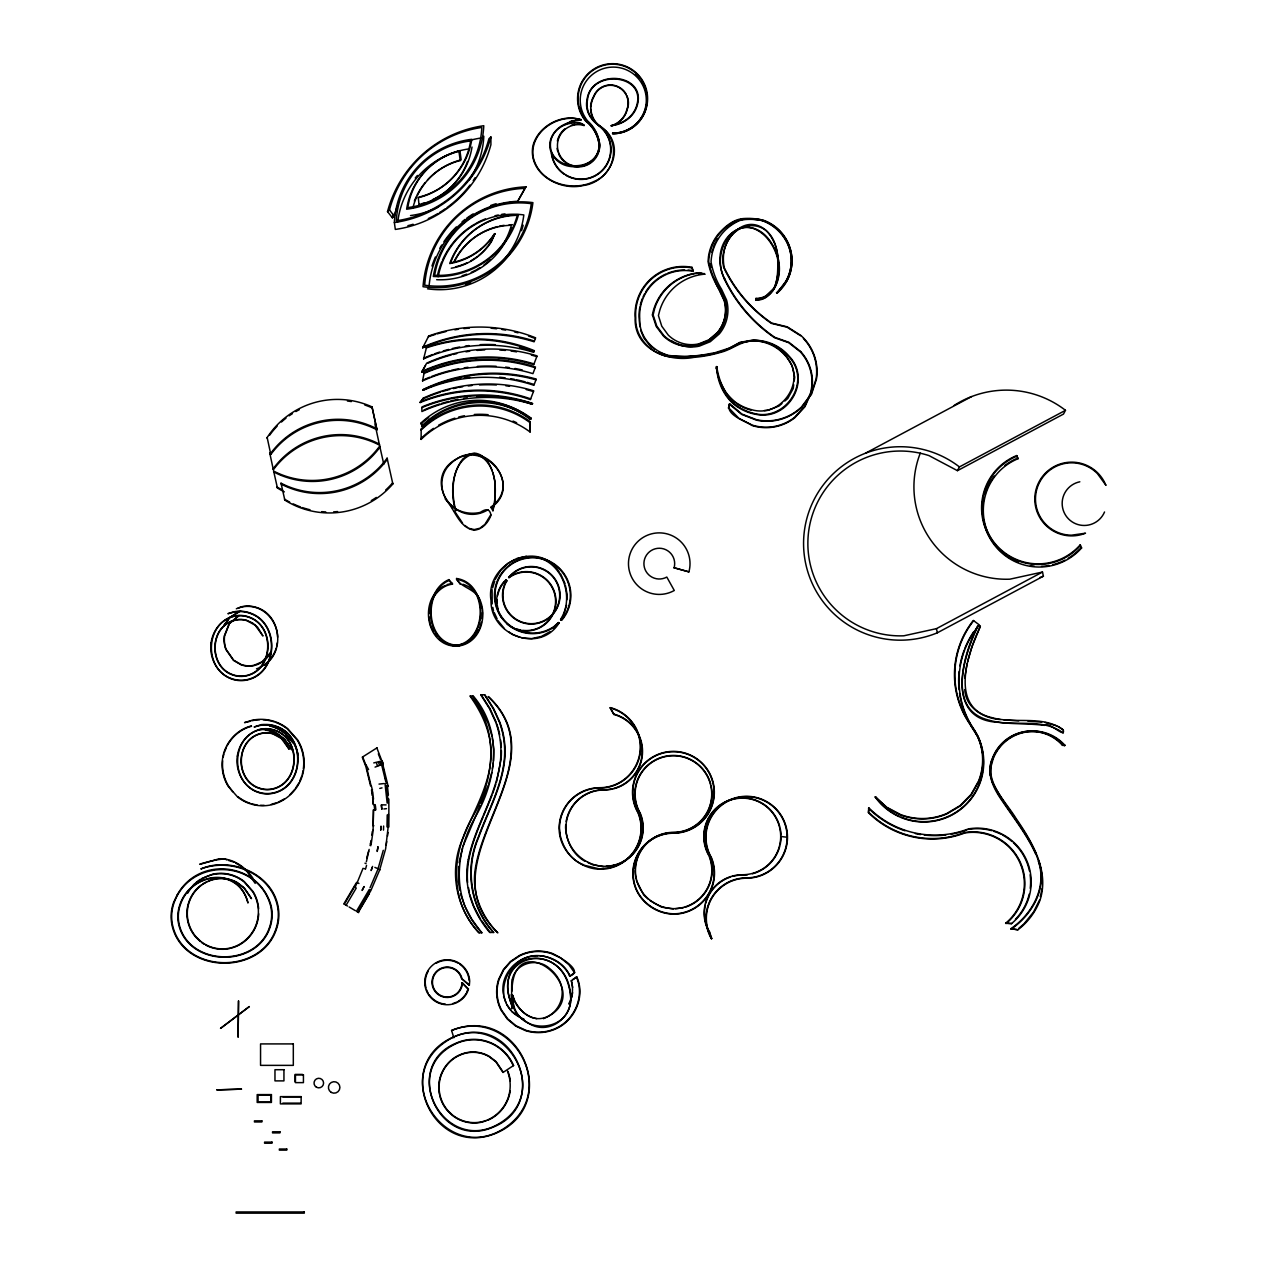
<?xml version="1.0" encoding="UTF-8"?>
<svg xmlns="http://www.w3.org/2000/svg" width="1277" height="1277" viewBox="0 0 1277 1277"><rect width="100%" height="100%" fill="white"/><g stroke="black" fill="none" stroke-linecap="round" stroke-linejoin="round"><path stroke-width="1.5" d="M1005.653 923.223L1011.528 923.574L1005.653 923.223A51.288 51.288 0 0 0 964.694 833.019A90.539 90.539 0 0 1 868.456 812.683L868.807 807.862A93.7 93.7 0 0 0 968.445 828.885A53.842 53.842 0 0 1 1011.528 923.59M725.128 350.265L740.883 342.507L753.574 340.257A45.796 45.796 0 0 1 788.994 356.06C811.885 379.604 788.978 420.149 757.181 414.578A47.983 47.983 0 0 1 739.798 408.321C725.144 400.164 716.748 382.062 716.748 366.563C718.951 381.456 725.352 396.939 739.128 404.554A45.19 45.19 0 0 0 751.179 409.566C781.843 419.095 808.405 379.269 785.243 355.644A43.035 43.035 0 0 0 751.977 340.799L740.053 342.906L729.853 348.509M373.092 829.906L373.491 809.969M373.187 824.511L373.459 809.73M383.483 830.098L383.627 826.043M387.218 814.965L386.995 826.857L388.16 826.953L388.384 814.151M493.545 761.044L493.784 749.152L492.379 738.537M429.072 613.519L431.003 602.983M482.067 618.834L482.403 612.417M566.844 599.855L567.132 594.412L565.44 585.489M492.108 589.655L492.188 603.925M990.361 775.634L990.904 767.03L993.203 758.65A42.54 42.54 0 0 1 1064.619 745.752M462.322 982.763L462.114 985.413A15.228 15.228 0 0 1 439.16 995.166A15.228 15.228 0 0 1 437.851 970.249A15.228 15.228 0 0 1 461.699 977.543L461.971 978.948L469.345 985.221L469.681 981.087A22.475 22.475 0 0 0 438.442 961.549A22.475 22.475 0 0 0 430.78 997.576A22.475 22.475 0 0 0 467.254 992.468L468.467 989.037L462.322 982.763L461.492 986.083A14.781 14.781 0 0 1 438.745 994.352A14.781 14.781 0 0 1 438.745 970.153A14.781 14.781 0 0 1 461.492 978.421L469.345 985.221M531.072 419.239A83.835 83.835 0 0 0 422.096 426.646L421.187 422.831A83.723 83.723 0 0 1 530.178 418.297L531.152 418.202L530.083 419.335A83.723 83.723 0 0 0 494.454 402.925M421.187 429.072L421.107 430.094A83.835 83.835 0 0 1 530.083 422.687L530.178 421.649A83.835 83.835 0 0 0 421.187 429.072L421.107 439.4A83.835 83.835 0 0 1 530.083 431.993L530.178 421.649M421.107 439.4L421.187 438.378A83.835 83.835 0 0 1 433.478 428.386M422.096 426.646L421.187 422.831M530.083 419.335L530.178 418.297M794.214 380.945L794.709 377.162L792.091 365.685L785.674 355.277A43.626 43.626 0 0 0 751.961 340.225L739.862 342.364L729.614 347.983L715.248 352.628L700.131 355.453L684.584 356.395A131.659 131.659 0 0 1 668.893 355.453C652.563 351.383 638.851 336.378 639.745 318.995A45.126 45.126 0 0 1 693.188 271.315L691.942 267.308A47.967 47.967 0 0 0 635.164 317.989C633.855 348.781 667.663 362.476 693.81 357.384C702.797 356.634 711.704 354.99 720.34 352.436C732.024 349.738 741.123 340.688 753.59 340.863A45.19 45.19 0 0 1 788.532 356.443C812.842 381.264 784.956 423.07 752.76 413.062A47.441 47.441 0 0 1 740.101 407.81C725.176 399.605 718.759 382.653 716.189 366.707M693.188 271.315L691.942 267.308M511.438 1001.216L511.502 1004.568C489.634 946.896 569.079 941.516 570.643 997.034C572.128 1017.434 549.876 1034.29 531.056 1024.665C523.043 1020.1 513.194 1013.459 513.003 1003.275C512.843 997.05 511.023 990.122 514.807 1001.12C538.862 1044.762 584.579 996.587 549.302 968.269C537.154 957.239 515.493 962.954 512.253 979.603C510.72 978.15 512.731 1034.242 511.295 994.496M458.651 866.444L458.331 881.721L459.832 890.261M459.145 862.709L462.402 848.024M793.719 384.728L793.225 388.511L787.797 398.488L784.86 401.01M370.442 844.145L370.969 840.537M371.783 835.11L372.309 831.503M371.128 844.336L373.251 829.906M388.16 826.953L385.638 848.806L380.147 868.264M386.181 845.182L386.708 841.543M387.522 836.1L388.048 832.46M492.347 768.722L493.241 762.96M964.694 677.943L967.04 663.673M422.559 380.913L424.156 372.772A156.608 156.608 0 0 1 535.478 367.01L532.94 373.65A155.411 155.411 0 0 0 422.559 380.913L422.847 380.179M724.41 279.104C704.393 234.345 756.91 202.644 776.608 253.453C782.354 268.505 779.561 288.586 765.274 297.86A18.979 18.979 0 0 1 755.761 300.271L756.016 298.403A19.586 19.586 0 0 0 765.849 295.897L773.623 288.554M571.633 997.784L572.639 992.628M755.761 300.271L756.016 298.403M276.614 646.29L277.38 642.714M492.667 510.305C497.902 491.358 497.088 459.64 474.134 453.686C451.164 459.912 450.478 491.693 455.841 510.704M1040.26 896.773L1042.208 888.345M492.906 510.72L494.997 501.813L495.189 483.52M800.615 351.494A44.95 44.95 0 0 1 810.991 393.108L804.957 406.724L794.821 417.739A46.642 46.626 0 0 1 752.073 425.528C745.576 421.075 724.666 414.738 729.63 403.803L741.889 414.067L756.814 419.814A49.947 49.947 0 0 0 801.525 406.932L811.134 394.114L816.099 378.95A48.127 48.127 0 0 0 803.425 338.501M654.415 309.529L653.122 314.94L656.809 326.146L663.912 335.612A36.905 36.905 0 0 0 697.034 345.029L708.081 340.736L717.115 333.137A35.708 35.708 0 0 0 724.267 299.872L719.111 289.161A76.859 76.859 0 0 1 708.033 261.482L708.496 256.501A46.674 46.674 0 0 1 718.233 234.138C724.666 226.811 733.094 219.405 743.214 218.575A66.212 66.212 0 0 1 757.325 219.053C774.101 221.703 787.67 236.213 791.117 252.591A41.774 41.774 0 0 1 786.488 281.594L776.911 293.071L785.898 281.275A41.151 41.151 0 0 0 790.463 252.718C787.414 237.873 776.097 225.438 761.842 220.506A65.59 65.59 0 0 0 743.262 219.229C733.333 220.043 725.081 227.354 718.743 234.521A46.004 46.004 0 0 0 708.703 261.45A76.173 76.173 0 0 0 719.717 288.857L724.921 299.696A36.347 36.347 0 0 1 717.642 333.568L708.432 341.294L697.178 345.668A37.592 37.592 0 0 1 663.449 336.074L656.202 326.449L652.467 315.036M728.369 408.145L729.63 403.803M423.597 358.901L426.566 347.184A151.484 151.484 0 0 1 534.345 350.696L533.706 352.356A154.964 154.964 0 0 0 423.597 358.901L423.884 358.151A154.964 154.964 0 0 1 432.568 354.559M496.482 782.258L501.079 759.145A84.697 84.697 0 0 0 501.414 750.557M488.724 783.727L491.757 772.553M366.691 858.064L368.654 851.136M366.371 861.799L369.149 849.397M365.557 868.983L366.563 865.407M372.23 867.402L371.112 870.547L372.581 866.413M383.276 850.322L377.88 869.398L370.043 887.738M479.769 628.076L481.429 622.346M967.599 661.773L972.052 646.513L980.369 626.321C967.551 653.233 949.05 707.841 991.718 717.578C1014.96 724.378 1042.926 714.593 1063.262 729.933C1065.641 739.096 1049.455 721.409 1044.49 725.368C1029.214 723.405 1013.715 724.251 998.422 722.335C945.012 720.052 961.9 656.985 977.512 626.177L980.002 626.177M492.619 587.947L494.694 581.131M566.557 605.314L563.412 615.674L560.906 619.872M492.699 793.48L495.843 784.126M463.04 846.22L480.232 805.388M488.069 785.547L480.998 803.6M422.671 347.823L428.721 335.995A150.191 150.191 0 0 1 535.622 337.83L534.105 341.789A156.784 156.784 0 0 0 422.671 347.823L422.958 347.073A156.784 156.784 0 0 1 534.393 341.039M428.721 335.995L428.433 336.729A150.191 150.191 0 0 1 435.345 334.43M426.566 347.184L426.279 347.919A151.484 151.484 0 0 1 534.057 351.446M421.745 372.102L426.694 363.147A155.411 155.411 0 0 1 537.074 355.884L533.722 364.663A157.646 157.646 0 0 0 421.745 372.102L425.464 365.541M424.156 372.772L423.868 373.507A156.608 156.608 0 0 1 535.191 367.76M535.989 379.812A159.609 159.609 0 0 0 422.847 390.283L424.89 388.926A153.639 153.639 0 0 1 451.451 380.338M422.847 390.283L424.89 388.926M420.133 402.542L423.357 398.105A155.411 155.411 0 0 1 533.738 390.842L530.386 399.621A154.932 154.932 0 0 0 420.133 402.542L423.357 398.105M421.889 407.571L422.176 406.836A155.14 155.14 0 0 1 532.557 403.548L532.27 404.282A155.411 155.411 0 0 0 421.889 411.545L421.889 407.571A155.14 155.14 0 0 1 532.27 404.282M276.247 648.077C273.661 656.474 267.691 663.801 259.63 667.424M980.369 626.321L977.879 626.321C964.678 654.047 945.618 710.299 989.579 720.308C1013.507 727.315 1042.319 717.243 1063.262 733.046M491.98 795.316L483.76 815.508M774.676 287.548C780.949 268.936 780.407 245.024 765.961 230.291C742.623 210.753 717.419 244.37 723.804 267.627A140.709 140.709 0 0 0 771.42 323.384L787.111 327.215L800.583 335.739M299.616 781.253L301.739 776.129M466.855 991.846L468.02 989.037L461.939 982.763M710.092 815.891A38.294 38.294 0 0 1 775.969 818.03A38.294 38.294 0 0 1 742.4 874.745A38.294 38.294 0 0 0 709.246 932.178L711.401 938.723A40.593 40.593 0 0 1 746.55 877.842A40.593 40.593 0 0 0 786.52 830.21A40.593 40.593 0 0 0 732.663 799.115A40.593 40.593 0 0 0 711.401 857.537A40.976 40.976 0 0 1 683.881 912.863C662.875 918.498 639.745 904.962 634.222 883.971A40.593 40.593 0 0 1 673.426 832.891A40.593 40.593 0 0 0 713.396 785.243A40.593 40.593 0 0 0 659.539 754.164A40.593 40.593 0 0 0 638.277 812.587A40.976 40.976 0 0 1 610.757 867.913C585.664 874.809 559.134 854.233 559.118 828.278A40.593 40.593 0 0 1 599.711 787.701A40.593 40.593 0 0 0 610.214 707.905L613.902 714.13A38.597 38.597 0 0 1 603.909 790.016A37.975 37.975 0 0 0 565.903 827.991C565.95 852.254 590.74 871.505 614.221 865.072M613.774 788.404A38.294 38.294 0 0 0 613.774 714.434L613.902 714.13M224.417 752.281L226.412 747.492M482.993 817.344C474.198 837.904 465.69 859.724 467.605 882.519M488.756 244.976A57.657 57.657 0 0 0 491.022 241.672L494.917 233.627L491.485 241.576A59.444 59.444 0 0 1 451.244 268.218M490.783 514.807L484.877 524.448L481.03 527.305M355.118 887.451L357.113 882.423M357.241 882.487L363.051 868.28M363.961 886.749L362.093 890.436L364.089 886.525M379.652 870.02L370.889 890.532L358.055 912.257M583.174 864.992L599.216 868.871L610.677 867.578A40.625 40.625 0 0 0 637.941 812.699A40.928 40.928 0 0 1 659.443 753.829A40.928 40.928 0 0 1 713.715 785.179A40.928 40.928 0 0 1 673.474 833.227A40.257 40.257 0 0 0 634.541 883.892C640 904.659 662.971 918.099 683.738 912.512A40.609 40.609 0 0 0 711.034 857.665M568.664 1003.93C572.719 997.018 573.501 988.302 571.314 980.672L576.805 976.937C585.345 995.773 575.464 1019.238 557.235 1028.193A42.556 42.556 0 0 1 525.406 1030.603L515.589 1026.022L507.32 1019.094L501.159 1010.315A39.97 39.97 0 0 1 498.684 979.204L503.377 969.594L510.465 961.501L519.436 955.483A42.556 42.556 0 0 1 551.265 953.073C555.687 954.43 584.227 970.36 570.899 975.58C569.59 977.288 569.159 975.101 568.808 974C564.29 966.21 557.027 960.48 548.519 957.622C509.284 943.831 483.664 1003.658 524.017 1019.174M1039.494 900.141L1033.556 912.017L1023.962 923.894L1018.823 928.331M517.728 201.287L525.853 186.841L517.728 201.287A92.998 92.998 0 0 0 428.96 287.485M957.447 470.67L959.426 466.919L1065.481 410.316L1063.502 414.067L957.447 470.67L929.017 455.618A92.407 92.407 0 0 0 808.756 530.657A92.407 92.407 0 0 0 903.829 635.802L936.44 628.651L1042.495 572.048L1043.405 576.182L937.334 632.801A96.717 96.717 0 0 1 818.669 595.353A96.717 96.717 0 0 1 835.094 472.011A96.717 96.717 0 0 1 959.426 466.919M772.824 290.773C783.886 273.422 778.954 249.733 764.763 235.702C735.775 208.79 709.613 252.814 724.809 278.929M431.546 601.068C435.377 592.56 442.959 585.297 452.505 584.132L448.929 579.614C421.506 591.283 425.065 644.39 457.134 646.146C488.915 640.368 488.692 583.094 456.575 578.497L456.575 579.359C462.705 588.825 478.141 589.08 480.232 602.728M476.864 633.105L478.795 629.753M356.267 882.854L343.864 903.893L347.504 906.032M344.311 904.164L354.671 886.557M346.115 905.217L356.299 887.962M358.933 883.476L357.033 882.359M358.422 910.23L370.25 890.149L369.245 889.558L356.443 911.299L358.693 912.64M358.262 912.369L369.085 893.98M223.73 625.57L229.605 617.461L240.651 611.044M223.986 625.698L229.796 617.669L237.745 612.29M558.959 623.096C539.788 654.063 490.288 635.244 490.991 600.509C484.957 562.997 538.958 538.064 559.534 572.591M270.293 652.739L262.136 661.757L254.043 665.285A23.114 23.114 0 0 1 241.193 664.535L233.643 660.177L226.061 649.291A27.902 27.902 0 0 1 224.576 635.93L229.413 623.687L237.921 616.488M271.331 651.541C267.899 658.389 261.609 663.785 254.091 665.556A23.337 23.337 0 0 1 251.202 666.035M495.205 579.439L500.616 570.452L507.959 563.301L515.285 559.278M558.608 622.633L553.835 628.045M227.083 745.88C232.159 736.414 241.018 728.88 251.521 726.278M187.703 893.198C192.939 883.764 202.357 876.964 212.828 874.537A37.32 37.32 0 0 1 244.067 881.864L252.766 891.745A38.39 38.39 0 0 1 256.581 923.399C252.67 935.578 242.295 945.395 229.732 948.125A34.83 34.83 0 0 1 200.585 941.245L196.131 936.983A35.756 35.756 0 0 1 187.639 908.458C189.299 896.598 197.312 885.887 208.438 881.29A32.005 32.005 0 0 1 237.203 882.854L244.019 888.058L251.505 898.641L244.242 887.834L237.362 882.583A32.324 32.324 0 0 0 208.295 880.986M295.961 787.59L298.914 782.945M506.73 580.62L505.309 582.807A28.828 28.796 45.6 0 0 531.009 624.07A28.828 28.796 45.6 0 0 557.506 583.381A28.828 28.796 45.6 0 0 509.411 576.518L508.757 577.507L509.635 576.741A29.69 29.69 0 0 1 549.318 582.551A29.69 29.69 0 0 1 546.987 622.585A29.69 29.69 0 0 1 506.905 623.767M508.597 577.3L509.746 576.741A28.413 28.381 45.6 0 1 557.155 583.589A28.413 28.381 45.6 0 1 530.977 623.671A28.413 28.381 45.6 0 1 505.692 582.95L507.001 580.955L506.059 579.758M463.519 458.14C451.946 471.979 450.621 491.964 455.027 508.853M1063.262 729.933L1058.378 726.501M868.456 812.683L868.807 807.862M192.476 886.062L194.806 883.508M290.087 794.533L294.987 789.138M1062.448 745.321L1064.97 745.369L1062.448 745.321A41.295 41.295 0 0 0 993.091 757.852C983.306 781.045 1005.063 800.36 1016.061 818.493C1032.183 841.958 1049.598 870.962 1039.973 900.317A66.707 66.707 0 0 1 1017.913 929.784L1010.841 928.746C1032.215 914.124 1047.252 887.164 1038.345 861.209M475.906 634.781C467.765 646.29 449.855 649.035 439.527 638.947M973.665 620.686A86.74 86.74 0 0 0 969.674 723.085L977.863 736.159A57.417 57.417 0 0 1 978.932 781.253L971.334 794.757L960.4 805.899L946.864 813.912A62.238 62.238 0 0 1 900.477 814.981L886.589 807.607L875.479 796.752A59.492 59.492 0 0 0 899.263 816.306M875.192 797.04L886.845 807.287L900.636 814.598A61.807 61.807 0 0 0 946.704 813.529L960.128 805.564L970.999 794.517L978.533 781.109A57.018 57.018 0 0 0 977.48 736.318L969.307 723.277A87.139 87.139 0 0 1 973.345 620.446L979.331 624.932A86.852 86.852 0 0 0 972.611 727.331M771.675 291.779L766.056 296.28A19.969 19.969 0 0 1 756.048 298.834M574.889 972.483L569.638 976.219M558.815 622.905L554.266 626.991A38.23 38.198 45.6 0 1 494.965 601.69A38.23 38.198 45.6 0 1 542.901 558.656A38.23 38.198 45.6 0 1 561.688 620.335L560.539 619.409C575.704 596.359 561.066 558.656 532.254 556.692M561.114 620.143L561.241 620.031A37.687 37.656 45.6 0 0 542.821 559.182A37.687 37.656 45.6 0 0 495.492 601.547A37.687 37.656 45.6 0 0 553.915 626.576L558.496 622.49L559.166 623.352M397.37 206.267A106.502 106.502 0 0 0 394.242 216.148L392.374 217.824L387.522 211.615L389.485 209.875A112.105 112.105 0 0 1 481.812 127.461A84.49 84.49 0 0 1 407.794 207.576A68.575 68.575 0 0 1 458.938 151.34L459.928 150.606L461.157 159.848L460.215 160.551A65.143 65.143 0 0 0 412.902 207.72M506.139 579.854L503.84 581.897A29.69 29.69 0 0 0 501.749 617.988M418.297 197.727A71.496 71.496 0 0 0 471.82 139.305A88.081 88.081 0 0 0 394.354 222.549L395.327 229.429A115.696 115.696 0 0 0 490.911 144.7L490.911 136.974L488.931 138.714A112.105 112.105 0 0 1 396.333 220.793A84.49 84.49 0 0 1 470.622 140.949A68.575 68.575 0 0 1 419.287 196.993L418.297 197.727L419.016 204.863L420.005 204.128M506.394 580.173L504.192 582.136A29.275 29.275 0 0 0 497.567 595.768M509.028 577.842L509.906 577.076A29.275 29.275 0 0 1 554.777 594.491A29.275 29.275 0 0 1 522.66 630.343M1011.208 929.081C1032.726 914.348 1047.763 887.18 1038.824 861.065M781.939 403.516L779.002 406.038L767.796 410.364L764.253 410.54M264.227 665.237C285.17 651.685 280.988 615.466 257.092 607.629A28.333 28.333 0 0 0 241.337 606.783L236.341 608.778M196.163 882.471L200.25 879.326M201.463 884.913C193.673 890.292 188.725 899.152 187.272 908.442A36.123 36.123 0 0 0 195.876 937.254L200.361 941.548M572.782 979.587L576.805 976.937M464.812 457.198L468.723 454.341L474.31 453.08C483.712 453.926 489.426 462.769 492.252 470.942M487.91 509.81C454.548 529.827 420.644 478.221 456.815 458.778C486.968 439.448 522.357 486.936 491.07 507.544M512.763 995.374C511.008 1039.877 581.977 1034.865 569.223 987.983C558.464 939.074 490.256 955.787 511.806 1004.424M507.512 1071.355A38.39 38.39 0 0 1 508.39 1097.103C504.479 1109.282 494.087 1119.099 481.541 1121.844A34.83 34.83 0 0 1 452.393 1114.949L447.94 1110.703A35.756 35.756 0 0 1 439.448 1082.162C441.108 1070.302 449.121 1059.591 460.247 1054.994A32.005 32.005 0 0 1 489.011 1056.574L495.827 1061.762L503.01 1072.472L513.593 1065.513A43.195 43.195 0 0 0 456.879 1042.83C400.962 1064.986 438.634 1150.912 493.034 1127.192C552.989 1103.376 512.62 1011.145 454.229 1036.653C390.379 1063.645 432.36 1159.42 495.684 1133.369C563.556 1104.605 518.941 1002.7 451.579 1030.459L453.83 1037.77M377.082 747.795L362.253 757.181L365.86 766.567L370.585 785.93M445.37 585.457C417.675 597.46 425.624 647.343 457.278 646.146C488.341 643.369 492.092 593.119 462.897 584.275M550.148 631.62L541.368 636.441L531.743 638.596L521.942 637.957M239.038 615.594L229.221 623.559L224.321 635.898A28.19 28.19 0 0 0 225.837 649.402L233.499 660.417L241.114 664.806A23.337 23.337 0 0 0 249.733 666.131M865.519 453.191L971.574 396.588M277.987 802.275L284.356 798.955M201.75 878.544L212.732 874.17A37.703 37.703 0 0 1 244.29 881.577L253.069 891.554A38.773 38.773 0 0 1 258.64 908.825M487.638 1120.344C497.631 1116.146 505.373 1107.494 508.741 1097.23A38.773 38.773 0 0 0 510.193 1090.797M203.043 883.7L206.555 881.896M511.933 991.175C513.354 921.276 601.196 994.991 543.363 1018.695M513.593 1008.319L513.274 1003.083M709.246 932.178L709.581 932.034A37.943 37.943 0 0 1 705.303 905.138M711.401 938.723L711.752 938.563A40.225 40.225 0 0 1 746.598 878.209A40.96 40.96 0 0 0 786.871 830.13A40.96 40.96 0 0 0 732.551 798.748A40.96 40.96 0 0 0 711.018 857.665M513.593 1065.513L513.21 1065.672A42.764 42.764 0 0 0 457.054 1043.213C397.211 1069.456 445.354 1156.834 500.185 1123.01C554.761 1089.345 499.339 1006.053 446.583 1041.09C388.783 1078.522 446.375 1164.991 503.84 1128.581C560.906 1091.851 512.205 1005.877 451.579 1030.459M375.071 767.11L383.308 763.933L382.334 761.411L378.567 762.592L379.62 765.354M238.033 608.219L241.401 607.086A28.062 28.062 0 0 1 257.012 607.932C269.16 612.194 277.253 624.533 277.636 637.207M256.517 668.797L259.726 667.727M720.164 351.861L725.208 350.233M250.164 721.297L244.561 722.622L251.856 720.324A42.732 42.732 0 0 1 287.644 728.624L297.653 739.926A44.104 44.104 0 0 1 302.122 776.272C297.669 790.319 285.713 801.637 271.267 804.845A40.225 40.225 0 0 1 237.602 796.976L228.2 786.345A41.439 41.439 0 0 1 224.034 752.185C228.104 739.638 238.48 729.103 251.409 725.911M271.187 804.414L276.295 802.802M231.313 948.045C243.396 945.076 253.117 935.243 256.932 923.526A38.773 38.773 0 0 0 258.704 913.805M486.138 1120.807L481.605 1122.212A35.181 35.181 0 0 1 452.17 1115.252L447.684 1110.958A36.123 36.123 0 0 1 439.815 1095.953M715.04 353.282L720.308 351.813M452.505 584.132L448.929 580.508C422.256 592.033 425.975 643.991 457.374 645.252C488.085 639.266 487.766 583.844 456.575 579.359M581.099 119.878C558.847 112.711 529.955 131.419 533.02 156.193C538.048 182.627 571.569 192.588 593.869 181.526C617.733 172.219 620.83 137.006 597.828 124.795C592.528 121.012 588.41 115.441 587.021 109.024A22.507 22.507 0 0 1 587.005 99.782C591.059 67.569 649.067 73.172 636.6 107.364C634.015 114.483 628.061 119.99 621.229 123.023A35.405 35.405 0 0 1 615.115 125.098L611.22 125.689L614.971 124.715A34.91 34.91 0 0 0 621.005 122.672C628.156 119.511 634.334 113.541 636.569 105.927C646.88 73.683 590.533 68.846 587.484 99.861A22.172 22.172 0 0 0 587.516 108.944C589.415 119.272 599.009 125.082 606.367 131.339C625.235 150.862 608.06 182.451 583.366 185.5C559.549 191.39 528.359 173.64 532.764 146.568C537.282 126.343 562.199 112.919 581.099 119.878A29.61 29.61 0 0 0 565.232 124.476M716.174 368.638L716.748 366.563M373.762 762.912L382.126 760.884M379.78 788.42L382.015 787.877M385.766 786.967L388.4 786.313M479.753 528.263L474.262 529.588L468.771 528.327M709.82 354.479L715.391 353.17M516.754 558.48L526.363 556.309M446.998 584.563L452.505 583.35M1042.495 572.048L1009.884 579.183A92.407 92.407 0 0 1 920.302 453.112M710.395 354.336L682.828 357.241A138.235 138.235 0 0 1 666.371 356.251C649.211 351.973 634.813 336.218 635.754 317.973A47.393 47.393 0 0 1 691.879 267.899M372.485 789.92L371.527 789.84L372.15 795.411M705.335 355.277L689.819 356.858L670.521 356.187M714.114 278.466A78.472 78.472 0 0 0 719.526 290.725L724.219 300.861A34.798 34.798 0 0 1 717.435 332.467L709.038 339.73L698.806 343.864A33.186 33.186 0 0 1 668.286 335.117L661.757 326.178L658.421 315.563L659.794 310.231A51.447 51.447 0 0 1 704.792 274.156L700.131 272.975L694.449 273.709A51.415 51.415 0 0 0 654.351 309.513M606.192 866.301L614.301 865.391A38.661 38.661 0 0 0 640.256 813.194A38.294 38.294 0 0 1 660.321 758.059A38.294 38.294 0 0 1 711.129 787.398A38.294 38.294 0 0 1 673.41 832.333A38.294 38.294 0 0 0 635.164 868.967M673.394 908.905L661.582 907.149L649.945 900.461M675.389 908.681L683.291 907.787M379.014 784.094L383.675 783.583M386.149 783.312L387.107 783.2M375.326 809.889L374.161 809.937M383.866 808.948L386.468 808.66M559.773 833.258C562.151 846.108 570.101 859.772 583.318 864.673M537.952 955.866C517.999 954.988 499.483 974.223 503.425 994.32M571.314 980.672L572.687 987.424M302.505 1074.42L295.099 1074.42L295.099 1081.842M282.808 1096.831L300.382 1096.831M282.808 1103.136L300.382 1103.136M374.129 804.686L375.294 804.702M381.376 804.813L386.069 804.909M1027.985 721.186L1041.761 722.143M1018.759 720.866L1003.961 719.877M226.667 859.852C221.943 855.638 173.417 872.542 219.133 858.767C233.021 858.192 245.439 866.939 252.846 878.177M372.932 825.692L373.874 825.772M388.862 827.001L388.846 799.035M1010.841 928.746L1017.913 929.784M780.694 836.451L787.127 837.249M688.894 571.873L674.017 567.738L688.894 571.873A30.76 30.76 0 0 0 659.586 532.876A30.76 30.76 0 0 0 629.433 571.25A30.76 30.76 0 0 0 674.288 590.485L666.802 577.06A15.388 15.388 0 0 1 644.39 567.435A15.388 15.388 0 0 1 659.459 548.248A15.388 15.388 0 0 1 674.112 567.77M603.398 866.62L592.592 864.737L587.612 862.342M539.788 955.723C552.494 956.633 565.136 964.183 570.037 976.219M1000.306 719.526C983.561 718.456 965.747 707.953 964.758 689.596M1045.049 722.479L1056.861 725.879M776.432 292.609L777.15 293.119A42.923 42.923 0 0 0 763.135 220.139A62.733 62.733 0 0 0 744.842 218.926L739.83 219.82A47.84 47.84 0 0 0 735.392 221.943M370.011 845.47L370.937 845.661M704.808 274.252L700.131 272.975M370.218 844.081L371.288 844.384M363.961 868.536L365.094 868.855M581.163 123.294C562.503 116.782 540.778 139.177 553.643 156.576C565.743 174.566 599.344 167.447 599.727 144.652A35.852 35.852 0 0 0 586.127 120.82A34.495 34.495 0 0 1 597.125 67.841A34.495 34.495 0 0 1 646.146 90.747A34.495 34.495 0 0 1 612.577 133.175L612.657 133.702A35.022 35.022 0 0 0 646.657 90.587A35.022 35.022 0 0 0 596.87 67.394A35.022 35.022 0 0 0 585.728 121.171L586.877 122.113A35.229 35.229 0 0 1 599.121 144.652C598.737 175.635 544.545 171.086 550.914 140.167C554.138 127.445 568.951 120.389 581.163 123.869C586.047 127.508 582.935 123.167 581.163 123.869M536.739 1018.663C524.975 1016.54 515.573 1006.851 512.508 995.485M228.487 860.427L233.978 862.135M582.232 124.46L584.148 125.082M584.148 125.625L582.136 124.986A20.879 20.879 0 0 0 557.586 142.96A20.879 20.879 0 0 0 577.044 166.361A20.879 20.879 0 0 0 599.2 145.514A35.676 35.676 0 0 0 587.787 122.177L586.686 121.171A34.016 34.016 0 0 1 580.109 108.114M520.074 637.287L512.62 634.557L508.517 631.604M658.82 352.181L667.105 355.373M364.999 863.188L366.052 863.635M374.863 867.386L380.259 869.701M522.07 1018.679L511.806 1011.496M235.686 863.124L240.858 866.109M349.1 906.973L355.309 910.645M736.382 403.42L738.824 405.048A45.701 45.701 0 0 0 741.41 406.469M492.97 510.816L490.847 507.129C525.326 481.972 478.795 435.441 450.494 463.918C436.431 476.544 440.246 501.191 456.99 509.555C464.19 513.194 472.41 514.168 480.264 512.38C485.372 509.012 489.682 507.815 491.022 515.222C488.245 522.485 482.355 529.62 474.086 530.178C458.698 527.656 454.804 508.789 445.194 498.972M654.542 349.084L650.264 345.971L643.8 337.894L640.623 330.184M464.924 525.501L467.478 527.385M584.722 861.145C572.782 854.361 566.493 841.351 565.583 827.991A38.294 38.294 0 0 1 565.727 824.671M800.615 351.494L788.915 342.316L774.804 337.351A147.589 147.573 -54.8 0 1 724.793 278.945M735.169 402.606L725.99 393.428L720.244 382.27M729.327 404.091L741.634 414.402L756.67 420.213A50.362 50.362 0 0 0 801.764 407.251L811.47 394.338L816.482 379.061A48.542 48.542 0 0 0 800.871 335.468L787.302 326.848L771.611 323.033A140.215 140.215 0 0 1 724.155 267.484M242.103 867.211L247.115 871.648L255.224 883.397M648.508 899.359L643.64 894.906L636.425 880.539M285.553 734.243L293.056 742.975M728.672 407.842L739.016 418.425L752.201 425.097A46.195 46.18 0 0 0 794.549 417.387L804.574 406.485L810.544 392.997A44.503 44.503 0 0 0 800.296 351.798L788.691 342.699L774.596 337.735A148.116 148.1 -54.8 0 1 724.378 279.104M1017.003 456.128A55.949 55.949 0 0 0 992.58 540.331A55.949 55.949 0 0 0 1080.134 544.912L1080.55 545.423A56.603 56.603 0 0 1 992.037 540.714A56.603 56.603 0 0 1 1016.652 455.57L1018.056 458.698A55.949 55.949 0 0 0 1017.801 562.135M1081.172 547.434L1081.603 547.961A56.603 56.603 0 0 1 982.731 507.033M497.902 620.574L504.415 628.635M434.595 633.328L436.91 636.329M389.485 209.875L394.242 216.148M232.733 791.772L228.551 786.105A41.024 41.024 0 0 1 222.693 760.821M462.529 523.059L454.452 511.008M493.433 932.465C470 906.893 464.541 868.983 478.221 837.393C487.622 811.597 501.669 786.935 504.335 759.145A84.697 84.697 0 0 0 499.307 721.936L493.225 708.623L484.446 694.768M481.716 920.781L490.176 932.465M481.605 932.769L471.756 919.137L464.796 906.127L460.422 893.692M479.274 932.769C448.051 900.716 451.819 852.174 473.081 816.019C494.279 779.162 500.041 730.428 470.479 696.045M506.618 1004.297L510.768 1010.043M456.575 578.497L460.151 584.275M574.379 972.483L568.903 964.726L560.683 957.926L550.946 953.424A42.109 42.109 0 0 0 519.468 955.946L510.608 961.948L503.649 969.993L499.052 979.507A39.539 39.539 0 0 0 501.638 1010.283L507.767 1018.934L515.988 1025.75L525.725 1030.252A42.109 42.109 0 0 0 557.203 1027.714C575.193 1018.791 584.85 995.533 576.326 976.937M288.762 744.938L284.308 739.303L277.508 734.099A32.005 32.005 0 0 0 265.424 730.077M472.809 696.045L481.972 710.283L488.309 723.836L492.14 736.765M450.637 504.958L452.537 507.975M481.19 694.768L489.985 708.623L496.051 721.936M1018.056 458.698L1016.652 455.57M610.214 707.905L613.774 714.434M480.663 919.328L473.927 906.67L469.681 894.411M992.437 782.258C1008.415 814.024 1037.211 839.915 1042.16 876.661M1036.062 853.579C1027.458 834.775 1014.656 818.413 1003.147 801.381C994.528 788.723 985.381 773.112 992.644 757.676A41.774 41.774 0 0 1 1062.783 744.954M1035.599 853.77C1026.995 834.998 1014.209 818.669 1002.716 801.653C993.937 789.218 985.477 773.718 992.724 758.474A43.035 43.035 0 0 1 1064.97 745.369M503.298 1072.345L496.035 1061.538L489.171 1056.287A32.324 32.324 0 0 0 460.103 1054.69C448.865 1059.351 440.788 1070.158 439.08 1082.146A36.123 36.123 0 0 0 439.48 1094.437M289.576 746.119L291.795 749.886L284.532 739.064L277.652 733.812A32.324 32.324 0 0 0 258.289 729.678M560.635 573.948L565.104 583.717M494.231 612.561L497.168 618.978M433.43 631.812L430.301 624.613L428.912 616.727M1080.119 544.896L1081.603 547.961M376.875 747.939L381.871 760.932M382.094 761.491L383.068 764.029M378.327 753.813L380.434 759.288M380.195 762.082L381.216 764.731M376.523 763.231L377.625 766.12M368.59 769.6L365.972 764.811M362.684 756.91L365.765 764.859M503.569 996.06L506.011 1002.637M709.581 932.034L711.752 938.563M387.107 458.188L387.41 459.177A83.659 83.659 0 0 1 281.323 484.191L281.02 483.201A83.659 83.659 0 0 0 387.107 458.188L392.853 483.951A83.835 83.835 0 0 1 284.835 500.105L284.532 499.131A83.835 83.835 0 0 0 289.671 502.1M392.853 483.951L392.55 482.961A83.835 83.835 0 0 1 385.638 490.065M379.716 446.072L380.019 447.062A83.659 83.659 0 0 1 273.932 472.075L273.629 471.085A83.659 83.659 0 0 0 379.716 446.072L383.786 464.205M284.34 491.884A83.835 83.835 0 0 1 277.428 487.99L277.125 487.016A83.835 83.835 0 0 0 282.281 490.001M382.733 764.157L388.16 786.377M381.615 761.651L384.233 772.441M385.175 777.326L386.532 782.865M381.376 763.646L385.734 781.524M371.32 785.802L372.405 790.224M367.249 770.111L370.889 785.004M492.938 472.538L495.061 481.86M936.44 628.651L937.334 632.801M372.022 406.884L376.97 429.838A83.643 83.643 0 0 0 270.804 454.468L267.164 437.532A83.835 83.835 0 0 1 372.022 406.884L376.97 429.838M374.943 424.012L379.508 445.13A83.643 83.643 0 0 0 273.342 469.76L269.702 452.824L269.83 453.846M281.02 483.201L284.835 500.105M273.629 471.085L277.428 487.99M492.842 607.437L493.497 610.949M481.014 604.532L481.573 607.676M468.499 887.627L469.377 892.719M710.65 263.669L711.161 267.053M458.938 151.34L460.215 160.551M379.508 445.13L379.365 444.109A83.643 83.643 0 0 0 273.198 468.739L273.342 469.76M270.804 454.468L270.66 453.447A83.643 83.643 0 0 1 376.843 428.817M267.164 437.532L267.308 438.554M560.108 833.163L559.47 828.278A40.257 40.257 0 0 1 599.743 788.037A40.912 40.912 0 0 0 610.342 707.602M387.522 787.159L388.4 795.076M386.372 785.275L388.336 803.025M385 783.439L387.17 803.089M375.39 805.611L375.869 809.841M372.692 791.772L373.507 799.147M374.241 805.659L374.704 809.969M371.767 789.809L372.182 793.528M372.597 797.231L373.411 804.67L372.772 800.966M639.841 326.72L639.17 319.011A45.685 45.685 0 0 1 639.905 306.863M724.187 267.468C715.902 222.453 773.639 206.315 777.709 257.028C777.725 270.979 779.257 289.336 765.083 297.493A18.612 18.612 0 0 1 762.114 298.834M530.083 422.687L530.083 431.993M448.929 579.614L448.929 580.508M1043.405 576.182A96.717 96.717 0 0 1 1039.893 577.555M954.222 405.368A96.717 96.717 0 0 1 1065.481 410.316M983.338 501.446A56.603 56.603 0 0 1 984.056 497.775M985.014 494.199A56.603 56.603 0 0 1 994.288 476.05M1004.807 465.53A56.603 56.603 0 0 1 1016.013 458.842M1104.541 511.981A22.06 22.06 0 0 1 1067.157 517.393A22.06 22.06 0 0 1 1079.831 481.796M1079.927 548.839A55.949 55.949 0 0 1 1068.211 558.304M1064.97 560.124A55.949 55.949 0 0 1 1052.695 564.753M1049.055 565.519A55.949 55.949 0 0 1 1041.569 566.35M1034.115 566.158A55.949 55.949 0 0 1 1030.395 565.695M565.136 162.387A21.406 21.406 0 0 0 599.727 145.514A35.995 35.995 0 0 0 587.5 120.82A33.042 33.042 0 0 1 599.073 70.299A33.042 33.042 0 0 1 645.571 93.205A33.042 33.042 0 0 1 612.577 133.175M563.748 161.205A21.406 21.406 0 0 1 558.528 153.703M557.905 151.979A21.406 21.406 0 0 1 557.091 148.387M557.363 141.077A21.406 21.406 0 0 1 564.929 128.801M571.346 125.274A21.406 21.406 0 0 1 574.905 124.38M645.46 89.374A34.016 34.016 0 0 1 612.657 133.718M635.515 74.162A34.016 34.016 0 0 1 639.346 78.136M641.517 81.089A34.016 34.016 0 0 1 644.853 87.65M611.22 125.689A22.651 22.651 0 0 0 626.927 109.359A17.686 17.686 0 0 0 616.791 86.485A17.686 17.686 0 0 0 593.917 96.621A23.002 23.002 0 0 0 599.009 125.513A29.962 29.962 0 0 1 605.873 166.281A29.962 29.962 0 0 1 565.472 175.077M564.051 174.167A29.962 29.962 0 0 1 551.313 153.128M569.542 121.842A29.962 29.962 0 0 1 572.719 120.708M576.007 119.958A29.962 29.962 0 0 1 581.051 119.527M551.664 153.08A29.61 29.61 0 0 0 595.912 175.125A29.61 29.61 0 0 0 598.753 125.769A23.353 23.353 0 0 1 590.612 109.375M590.597 106.677A23.353 23.353 0 0 1 593.613 96.461A18.022 18.022 0 0 1 626.209 94.275M626.911 95.679A18.022 18.022 0 0 1 627.262 109.439A23.002 23.002 0 0 1 611.332 126.024M229.812 948.508A35.181 35.181 0 0 1 205.549 944.996M204.192 944.23A35.181 35.181 0 0 1 201.606 942.506M640.272 305.155A45.685 45.685 0 0 1 642.379 298.515M643.065 296.918A45.685 45.685 0 0 1 644.614 293.79M645.476 292.273A45.685 45.685 0 0 1 665.971 273.98M667.568 273.294A45.685 45.685 0 0 1 684.584 269.958M688.064 270.07A45.685 45.685 0 0 1 693.251 270.756M751.036 410.125A45.701 45.701 0 0 1 742.735 407.124M698.727 274.268A53.123 53.123 0 0 1 704.393 273.549M671.159 340.544A35.596 35.596 0 0 0 699.349 346.131L710.299 341.693L719.302 333.92A37.288 37.288 0 0 0 726.581 300.063L721.569 289.272A76.349 76.349 0 0 1 711.05 261.945A47.201 47.201 0 0 1 740.085 220.41L744.89 219.564A61.966 61.966 0 0 1 762.944 220.745A42.285 42.285 0 0 1 776.703 292.672M711.848 252.192A47.84 47.84 0 0 1 712.774 249.031M713.3 247.483A47.84 47.84 0 0 1 715.248 242.949M715.998 241.481A47.84 47.84 0 0 1 717.642 238.639M727.267 227.498A47.84 47.84 0 0 1 729.853 225.47M731.194 224.513A47.84 47.84 0 0 1 733.956 222.757M652.355 315.004A52.038 52.038 0 0 1 700.019 272.671M758.985 299.616A18.612 18.612 0 0 1 755.729 299.856M959.554 693.331A87.251 87.251 0 0 0 972.26 727.539A59.492 59.492 0 0 1 982.843 769.983M959.107 689.692A87.251 87.251 0 0 1 959.139 671.351M959.905 665.892A87.251 87.251 0 0 1 964.247 649.961M964.901 648.253A87.251 87.251 0 0 1 973.489 632.035M982.556 771.899A59.492 59.492 0 0 1 901.035 817.072M972.611 727.331A59.891 59.891 0 0 1 958.724 810.847A59.891 59.891 0 0 1 875.192 797.024M1030.124 874.809A53.331 53.331 0 0 1 1030.236 888.345M1029.23 894.076A53.331 53.331 0 0 1 1015.438 919.28M968.541 829.396A53.331 53.331 0 0 1 991.591 830.641M993.442 831.199A53.331 53.331 0 0 1 1000.657 834.073M1002.381 834.95A53.331 53.331 0 0 1 1011.959 841.511M1013.411 842.788A53.331 53.331 0 0 1 1029.454 870.994M966.849 830.034A94.163 94.163 0 0 1 951.189 834.2M945.842 834.998A94.163 94.163 0 0 1 924.261 835.046M920.701 834.567A94.163 94.163 0 0 1 915.37 833.594M904.946 830.768A94.163 94.163 0 0 1 868.456 808.245M964.598 832.524A90.092 90.092 0 0 1 868.775 812.332M964.598 832.54A51.782 51.782 0 0 1 1006.021 923.59M251.968 720.723A42.317 42.317 0 0 1 259.454 719.765M263.222 719.797A42.317 42.317 0 0 1 274.268 721.872M276.04 722.495A42.317 42.317 0 0 1 287.405 728.959L297.302 740.149A43.657 43.657 0 0 1 303.351 768.882M223.156 757.373A41.024 41.024 0 0 1 223.938 753.957M298.243 755.138A38.773 38.773 0 0 0 293.359 742.799L284.579 732.822A37.703 37.703 0 0 0 261.386 724.554M303.064 770.717A43.657 43.657 0 0 1 302.25 774.357M269.623 725.927A37.32 37.32 0 0 1 284.372 733.11M264.131 805.308A39.81 39.81 0 0 1 260.588 805.276M257.06 804.941A39.81 39.81 0 0 1 251.872 803.84M250.196 803.329A39.81 39.81 0 0 1 237.841 796.625M376.316 497.423A83.835 83.835 0 0 1 371.288 500.6M337.607 511.55A83.835 83.835 0 0 1 333.648 511.854M325.715 511.901A83.835 83.835 0 0 1 321.756 511.646M310.024 509.762A83.835 83.835 0 0 1 302.394 507.592M300.526 506.937A83.835 83.835 0 0 1 293.215 503.888M269.543 435.281A83.835 83.835 0 0 1 277.157 426.151M281.435 422.017A83.835 83.835 0 0 1 285.984 418.186M289.177 415.823A83.835 83.835 0 0 1 292.465 413.62M295.849 411.561A83.835 83.835 0 0 1 299.345 409.678M347.424 401.026A83.835 83.835 0 0 1 351.351 401.585M364.775 404.985A83.835 83.835 0 0 1 372.15 407.906M636.042 878.927A38.294 38.294 0 0 1 635.132 870.627M566.158 821.334A38.294 38.294 0 0 1 593.965 791.006M595.577 790.607A38.294 38.294 0 0 1 602.217 789.745M612.162 788.787A38.294 38.294 0 0 1 603.877 789.697M711.097 785.674A38.613 38.613 0 0 1 673.458 832.652A37.975 37.975 0 0 0 636.744 880.444C641.884 900.046 663.561 912.72 683.147 907.452A38.31 38.31 0 0 0 708.895 855.702A38.645 38.645 0 0 1 727.635 800.743A38.645 38.645 0 0 1 779.72 826.458M639.937 813.289A38.613 38.613 0 0 1 658.661 758.362A38.613 38.613 0 0 1 710.698 784.046M640.591 814.981A38.326 38.326 0 0 1 614.221 865.072M780.997 838.127A38.645 38.645 0 0 1 780.119 844.831M779.72 846.459A38.645 38.645 0 0 1 752.408 873.787M747.46 874.777A38.645 38.645 0 0 1 742.448 875.112A37.943 37.943 0 0 0 732.583 876.389M780.119 828.071A38.645 38.645 0 0 1 780.997 834.775M705.766 903.222A37.943 37.943 0 0 1 730.683 876.948M709.246 855.59A38.294 38.294 0 0 1 705.878 847.96M705.415 846.364A38.294 38.294 0 0 1 705.415 826.538M705.878 824.942A38.294 38.294 0 0 1 709.246 817.312M709.9 857.298A38.661 38.661 0 0 1 685.031 907.293M414.355 201.112A67.92 67.92 0 0 1 416.334 196.546M417.068 195.046A67.92 67.92 0 0 1 425.241 182.547M427.412 180.041A67.92 67.92 0 0 1 459.544 160.279M483.807 136.208A83.675 83.675 0 0 1 469.01 180.137M438.41 206.938A83.675 83.675 0 0 1 410.508 215.542M392.374 217.824A111.035 111.035 0 0 1 393.348 214.344M459.928 150.606A71.496 71.496 0 0 0 406.613 209.22A88.081 88.081 0 0 0 483.775 125.705A116.877 116.877 0 0 0 387.522 211.615M466.759 141.22A106.502 106.502 0 0 1 481.94 137.868M472.011 147.015A70.778 70.778 0 0 1 419.016 204.863M415.233 178.014A87.203 87.203 0 0 1 417.435 175.444M467.51 161.493A67.889 67.889 0 0 1 432.52 199.707M424.794 202.756A67.889 67.889 0 0 1 421.618 203.713M397.77 221.847A83.643 83.643 0 0 1 468.898 148.898M475.204 177.647A110.987 110.987 0 0 1 473.208 180.648M470.032 185.037A110.987 110.987 0 0 1 446.918 207.624M445.45 208.678A110.987 110.987 0 0 1 439.416 212.62M437.867 213.546A110.987 110.987 0 0 1 428.29 218.559M413.11 224.257A110.987 110.987 0 0 1 407.89 225.662M490.911 136.974A116.877 116.877 0 0 1 394.354 222.549M453.83 262.088A66.149 66.149 0 0 1 497.647 226.588M499.259 226.221A66.149 66.149 0 0 1 504.176 225.327M509.14 224.816A66.149 66.149 0 0 1 512.476 224.688M523.155 225.215A86.166 86.166 0 0 1 521.527 230.69M514.551 246.317A86.166 86.166 0 0 1 427.508 288.81M511.502 227.929A74.832 74.832 0 0 1 509.794 232.685M509.156 234.25A74.832 74.832 0 0 1 436.654 279.711M437.261 276.375A79.062 79.062 0 0 1 441.762 261.817M442.433 260.253A79.062 79.062 0 0 1 474.677 224.145M476.145 223.315A79.062 79.062 0 0 1 485.34 218.926M494.997 215.765A79.062 79.062 0 0 1 498.301 214.999M501.638 214.36A79.062 79.062 0 0 1 504.99 213.882M491.645 271.139A83.58 83.58 0 0 0 523.825 214.919A76.7 76.7 0 0 0 438.187 276.726M470.75 282.808A83.58 83.58 0 0 1 465.514 284.627M496.051 253.9A72.581 72.581 0 0 0 511.391 225.295A64.153 64.153 0 0 0 454.516 261.577M490.336 259.742A72.581 72.581 0 0 1 483.999 264.914M479.929 267.659A72.581 72.581 0 0 1 477.119 269.335M475.683 270.117A72.581 72.581 0 0 1 471.277 272.304M466.743 274.172A72.581 72.581 0 0 1 462.098 275.72M487.942 246.046A57.657 57.657 0 0 1 478.572 255.576M477.518 256.406A57.657 57.657 0 0 1 470.83 260.827M467.27 262.695A57.657 57.657 0 0 1 455.937 266.717M431.961 266.047A95.871 95.871 0 0 1 435.425 256.996M439.783 248.345A95.871 95.871 0 0 1 441.762 245.008M443.869 241.768A95.871 95.871 0 0 1 456.32 226.955M462.098 221.783A95.871 95.871 0 0 1 465.131 219.373M466.696 218.223A95.871 95.871 0 0 1 473.144 213.913M490.591 205.533A95.871 95.871 0 0 1 496.115 203.729M525.853 186.841A107.731 107.731 0 0 0 423.038 286.702A96.829 96.829 0 0 0 532.908 202.628A88.847 88.847 0 0 0 433.318 276.47A84.074 84.074 0 0 0 518.51 214.648A74.321 74.321 0 0 0 449.712 263.573A66.787 66.787 0 0 0 494.917 233.627M494.422 233.739A64.776 64.776 0 0 1 450.573 262.775A72.087 72.087 0 0 1 517.297 215.334A81.552 81.552 0 0 1 434.659 275.305A86.182 86.182 0 0 1 531.264 203.666A93.923 93.923 0 0 1 424.682 285.218A104.491 104.491 0 0 1 524.416 188.357M437.101 333.904A150.191 150.191 0 0 1 445.912 331.589M454.835 329.833A150.191 150.191 0 0 1 458.443 329.274M463.87 328.604A150.191 150.191 0 0 1 469.313 328.141M491.15 328.253A150.191 150.191 0 0 1 496.593 328.78M502.021 329.498A150.191 150.191 0 0 1 505.612 330.089M514.519 331.94A150.191 150.191 0 0 1 518.063 332.834M528.518 336.027A150.191 150.191 0 0 1 535.334 338.565M434.324 353.905A154.964 154.964 0 0 1 439.655 352.069M443.247 350.952A154.964 154.964 0 0 1 448.674 349.435M452.329 348.541A154.964 154.964 0 0 1 459.688 347.009M465.243 346.099A154.964 154.964 0 0 1 468.978 345.588M480.216 344.646A154.964 154.964 0 0 1 495.237 344.678M519.452 347.807A154.964 154.964 0 0 1 523.123 348.621M524.943 349.068A154.964 154.964 0 0 1 532.19 351.063M428.13 363.115A155.411 155.411 0 0 1 451.212 354.99M453.032 354.511A155.411 155.411 0 0 1 456.703 353.633M465.945 351.829A155.411 155.411 0 0 1 469.681 351.255M477.167 350.409A155.411 155.411 0 0 1 484.701 349.914M499.77 350.01A155.411 155.411 0 0 1 505.405 350.425M511.023 351.047A155.411 155.411 0 0 1 516.626 351.877M531.36 355.07A155.411 155.411 0 0 1 536.787 356.634M422.033 371.352A157.646 157.646 0 0 1 533.994 363.913M424.555 379.397A155.411 155.411 0 0 1 429.774 377.194M431.53 376.507A155.411 155.411 0 0 1 449.472 370.793M451.308 370.346A155.411 155.411 0 0 1 458.682 368.766M464.253 367.808A155.411 155.411 0 0 1 467.989 367.297M477.359 366.387A155.411 155.411 0 0 1 496.21 366.291M505.596 367.106A155.411 155.411 0 0 1 509.331 367.584M514.918 368.478A155.411 155.411 0 0 1 522.309 369.979M424.602 389.677A153.639 153.639 0 0 1 533.882 385.303L536.26 379.061A159.609 159.609 0 0 0 423.134 389.533M456.927 379.205A153.639 153.639 0 0 1 460.598 378.551M464.285 378.008A153.639 153.639 0 0 1 469.824 377.338M499.594 377.226A153.639 153.639 0 0 1 505.165 377.848M510.688 378.678A153.639 153.639 0 0 1 514.36 379.333M516.179 379.7A153.639 153.639 0 0 1 525.246 381.855M527.05 382.35A153.639 153.639 0 0 1 534.169 384.553M423.07 398.855A155.411 155.411 0 0 1 440.645 392.071M442.449 391.496A155.411 155.411 0 0 1 449.712 389.485M453.367 388.591A155.411 155.411 0 0 1 457.054 387.809M458.906 387.442A155.411 155.411 0 0 1 462.625 386.787M468.212 385.973A155.411 155.411 0 0 1 471.963 385.542M479.482 384.968A155.411 155.411 0 0 1 496.434 384.984M505.82 385.782A155.411 155.411 0 0 1 509.555 386.277M526.204 389.549A155.411 155.411 0 0 1 533.451 391.592M420.42 401.808A154.932 154.932 0 0 1 530.673 398.871M423.884 410.029A155.411 155.411 0 0 1 439.751 404.011M441.539 403.452A155.411 155.411 0 0 1 448.802 401.425M450.637 400.978A155.411 155.411 0 0 1 458.012 399.398M463.583 398.44A155.411 155.411 0 0 1 467.318 397.913M476.704 397.019A155.411 155.411 0 0 1 495.54 396.924M504.926 397.738A155.411 155.411 0 0 1 532.557 403.548M422.176 425.624A83.835 83.835 0 0 1 531.152 418.202M421.107 423.852A83.723 83.723 0 0 1 428.721 417.547M474.757 401.409A83.723 83.723 0 0 1 484.653 401.585M438.538 425.257A83.835 83.835 0 0 1 454.867 418.154M458.682 417.052A83.835 83.835 0 0 1 464.477 415.743M474.31 414.482A83.835 83.835 0 0 1 488.165 414.69M513.035 421.075A83.835 83.835 0 0 1 516.642 422.735M520.777 630.04A29.275 29.275 0 0 1 517.073 629.082M498.078 609.065A29.275 29.275 0 0 1 497.312 605.298M497.12 603.398A29.275 29.275 0 0 1 497.088 599.567M507.847 1071.227A38.773 38.773 0 0 1 510.289 1080.885M496.705 723.724A84.697 84.697 0 0 1 499.722 734.754M500.616 740.022A84.697 84.697 0 0 1 501.302 747.141M466.265 993.251A21.996 21.996 0 0 1 458.22 1001.296M456.527 1002.174A21.996 21.996 0 0 1 452.92 1003.499M445.322 1004.153A21.996 21.996 0 0 1 429.216 994.863M428.178 993.251A21.996 21.996 0 0 1 426.566 989.771M425.991 987.951A21.996 21.996 0 0 1 428.178 971.254M436.223 963.209A21.996 21.996 0 0 1 458.22 963.209M459.832 964.231A21.996 21.996 0 0 1 469.138 980.337M474.741 872.941C472.65 895.193 482.259 916.902 497.503 932.769L497.902 932.769C422.464 860.618 564.514 768.227 488.5 696.635L488.101 696.635C544.481 749.551 481.174 814.662 474.741 872.941M381.009 826.363L380.706 830.05L381.009 826.363M490.959 749.152C492.475 780.997 474.661 808.74 463.343 837.265C448.498 868.903 455.346 907.101 478.763 932.769L482.052 932.769C450.829 900.716 454.612 852.174 475.858 816.019C497.072 779.162 502.835 730.428 473.256 696.045L469.984 696.045C481.19 711.672 489.777 729.694 490.959 749.152M211.104 642.794C208.949 657.527 217.058 673.617 231.345 678.901A28.11 28.062 82.5 0 0 247.179 679.971C278.594 673.091 280.222 623.208 250.196 613.024A29.866 29.818 82.5 0 0 233.388 611.906L227.913 613.694L233.468 612.258A29.563 29.515 82.5 0 1 250.116 613.343C279.823 623.431 278.21 672.819 247.115 679.619A27.823 27.775 82.5 0 1 231.44 678.566C203.538 669.084 205.054 622.681 234.282 616.312A26.083 26.051 82.5 0 1 248.967 617.318C275.066 626.209 273.645 669.627 246.285 675.565A24.343 24.311 82.5 0 1 232.574 674.607C208.79 666.355 209.428 627.294 233.962 620.574A22.332 22.284 82.5 0 1 246.557 620.542L255.081 625.123L262.966 635.994L257.635 627.246L252.543 622.968L246.605 620.287A22.555 22.523 82.5 0 0 233.883 620.319C209.109 627.119 208.454 666.562 232.494 674.894A24.598 24.55 82.5 0 0 246.333 675.868C273.98 669.866 275.401 626.017 249.063 617.03A26.354 26.306 82.5 0 0 234.218 616.009C221.735 618.834 212.764 630.391 211.104 642.794M237.33 756.08C235.176 770.813 243.284 786.903 257.555 792.187A28.11 28.062 82.5 0 0 273.39 793.256C304.804 786.377 306.432 736.494 276.423 726.31A29.866 29.818 82.5 0 0 259.598 725.192L254.123 726.98L259.678 725.544A29.563 29.515 82.5 0 1 276.327 726.629C306.033 736.717 304.421 786.105 273.326 792.905A27.823 27.775 82.5 0 1 257.651 791.852C229.748 782.37 231.265 735.967 260.492 729.598A26.083 26.051 82.5 0 1 275.193 730.604C301.276 739.495 299.872 782.913 272.496 788.851A24.343 24.311 82.5 0 1 258.784 787.893C235 779.64 235.638 740.58 260.173 733.86A22.332 22.284 82.5 0 1 272.767 733.828L281.291 738.409L289.177 749.28L283.845 740.532L278.753 736.254L272.831 733.573A22.555 22.523 82.5 0 0 260.093 733.605C235.319 740.405 234.681 779.848 258.704 788.18A24.598 24.55 82.5 0 0 272.56 789.154C300.191 783.152 301.611 739.303 275.273 730.316A26.354 26.306 82.5 0 0 260.428 729.295C247.961 732.12 238.975 743.677 237.33 756.08M468.292 859.581C462.865 885.727 472.745 912.56 489.698 932.465L493.848 932.465C470.415 906.893 464.956 868.983 478.636 837.393C488.037 811.597 502.084 786.935 504.75 759.145A84.697 84.697 0 0 0 499.722 721.936L493.64 708.623L484.861 694.768L480.727 694.768L489.506 708.623L495.588 721.936A84.697 84.697 0 0 1 500.6 759.145C497.28 794.789 475.012 824.83 468.292 859.581M377.944 847.162C375.981 858.128 378.391 844.544 377.944 847.162M177.184 894.938L173.656 902.328A41.55 41.55 0 0 0 172.267 926.336C184.016 974.048 260.364 975.596 276.183 929.879A44.216 44.216 0 0 0 277.636 904.339C269.99 872.079 228.822 856.644 200.84 868.967C230.115 857.713 269.128 872.51 277.093 904.435A43.785 43.785 0 0 1 275.672 929.72C260.013 974.974 184.415 973.441 172.794 926.208A41.135 41.135 0 0 1 174.167 902.456C190.752 857.186 257.842 859.038 270.612 905.792A38.486 38.486 0 0 1 269.287 928.012C255.528 967.551 189.363 966.242 179.275 924.851A35.836 35.836 0 0 1 180.536 904.164C192.029 871.808 238.783 866.891 247.977 902.999C239.007 865.598 191.39 871.952 180.105 904.068A36.187 36.187 0 0 0 178.812 924.963C189.012 966.769 255.847 968.11 269.75 928.156A38.869 38.869 0 0 0 271.091 905.712C259.119 862.518 199.02 855.223 177.184 894.938M249.302 1006.595L220.57 1028.368L249.302 1006.595M1105.85 485.18L1097.39 473.559A36.187 36.187 0 0 0 1038.313 484.989A36.187 36.187 0 0 0 1071.483 535.191L1085.514 533.195A36.873 36.873 0 0 1 1037.483 512.859A36.873 36.873 0 0 1 1057.835 464.844A36.873 36.873 0 0 1 1105.85 485.18M381.823 809.171L381.392 805.324L381.823 809.171M238.528 1000.945L238.113 1037.004L238.528 1000.945M293.311 1043.916L260.556 1043.916L260.556 1065.369L293.311 1065.369L293.311 1043.916M283.941 1069.711L274.97 1069.711L274.97 1080.885L283.941 1080.885L283.941 1069.711M303.431 1074.819L295.45 1074.819L295.45 1082.625L303.431 1082.625L303.431 1074.819M241.465 1089.137L216.93 1089.872L241.465 1089.137M271.426 1094.597L257.188 1094.597L257.188 1102.45L271.426 1102.45L271.426 1094.597M270.852 1095.012L258.066 1095.012L258.066 1102.083L270.852 1102.083L270.852 1095.012M301.133 1096.624L280.397 1096.624L280.397 1103.871L301.133 1103.871L301.133 1096.624M261.865 1120.855L254.458 1120.855L254.458 1121.956L261.865 1121.956L261.865 1120.855M279.95 1131.789L272.544 1131.789L272.544 1132.891L279.95 1132.891L279.95 1131.789M272.001 1142.117L264.594 1142.117L264.594 1143.218L272.001 1143.218L272.001 1142.117M286.766 1149.029L279.36 1149.029L279.36 1150.13L286.766 1150.13L286.766 1149.029M304.293 1211.953L236.133 1211.953L236.133 1213.15L304.293 1213.15L304.293 1211.953M316.409 1087.206A4.789 4.789 0 0 0 323.592 1083.056A4.789 4.789 0 0 0 316.409 1078.921A4.789 4.789 0 0 0 316.409 1087.206M331.286 1092.41A5.747 5.747 0 0 0 339.905 1087.445A5.747 5.747 0 0 0 331.286 1082.465A5.747 5.747 0 0 0 331.286 1092.41"/></g></svg>
